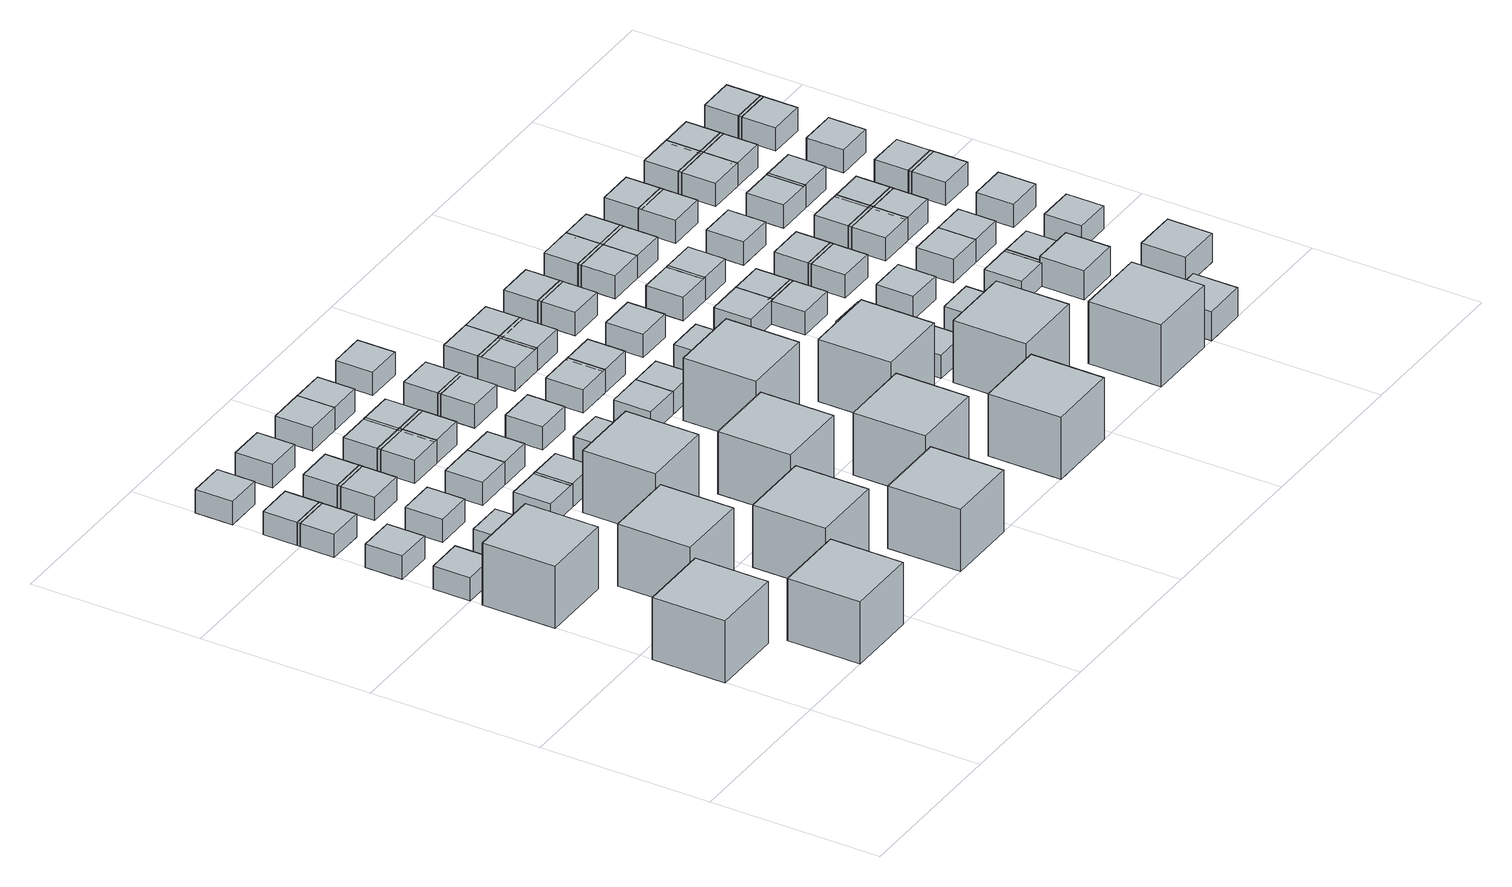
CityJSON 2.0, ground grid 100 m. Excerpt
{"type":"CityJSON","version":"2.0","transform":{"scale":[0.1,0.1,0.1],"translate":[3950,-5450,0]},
"CityObjects":{
"object1":{"type":"GenericCityObject","geometry":[{"type":"Solid","lod":"1","boundaries":[[[[0,1,2,3]],[[4,5,1,0]],[[5,6,2,1]],[[6,7,3,2]],[[7,4,0,3]],[[7,6,5,4]]]]}]},
"object2":{"type":"GenericCityObject","geometry":[{"type":"Solid","lod":"1","boundaries":[[[[8,9,10,11]],[[12,13,9,8]],[[13,14,10,9]],[[14,15,11,10]],[[15,12,8,11]],[[15,14,13,12]]]]}]},
"object3":{"type":"GenericCityObject","geometry":[{"type":"Solid","lod":"1","boundaries":[[[[16,17,18,19]],[[20,21,17,16]],[[21,22,18,17]],[[22,23,19,18]],[[23,20,16,19]],[[23,22,21,20]]]]}]},
"object4":{"type":"GenericCityObject","geometry":[{"type":"Solid","lod":"1","boundaries":[[[[24,25,26,27]],[[28,29,25,24]],[[29,30,26,25]],[[30,31,27,26]],[[31,28,24,27]],[[31,30,29,28]]]]}]},
"object5":{"type":"GenericCityObject","geometry":[{"type":"Solid","lod":"1","boundaries":[[[[32,33,34,35]],[[36,37,33,32]],[[37,38,34,33]],[[38,39,35,34]],[[39,36,32,35]],[[39,38,37,36]]]]}]},
"object6":{"type":"GenericCityObject","geometry":[{"type":"Solid","lod":"1","boundaries":[[[[40,41,42,43]],[[44,45,41,40]],[[45,46,42,41]],[[46,47,43,42]],[[47,44,40,43]],[[47,46,45,44]]]]}]},
"object7":{"type":"GenericCityObject","geometry":[{"type":"Solid","lod":"1","boundaries":[[[[48,49,50,51]],[[52,53,49,48]],[[53,54,50,49]],[[54,55,51,50]],[[55,52,48,51]],[[55,54,53,52]]]]}]},
"object8":{"type":"GenericCityObject","geometry":[{"type":"Solid","lod":"1","boundaries":[[[[56,57,58,59]],[[60,61,57,56]],[[61,62,58,57]],[[62,63,59,58]],[[63,60,56,59]],[[63,62,61,60]]]]}]},
"object9":{"type":"GenericCityObject","geometry":[{"type":"Solid","lod":"1","boundaries":[[[[64,65,66,67]],[[68,69,65,64]],[[69,70,66,65]],[[70,71,67,66]],[[71,68,64,67]],[[71,70,69,68]]]]}]},
"object10":{"type":"GenericCityObject","geometry":[{"type":"Solid","lod":"1","boundaries":[[[[72,73,74,75]],[[76,77,73,72]],[[77,78,74,73]],[[78,79,75,74]],[[79,76,72,75]],[[79,78,77,76]]]]}]},
"object11":{"type":"GenericCityObject","geometry":[{"type":"Solid","lod":"1","boundaries":[[[[80,81,82,83]],[[84,85,81,80]],[[85,86,82,81]],[[86,87,83,82]],[[87,84,80,83]],[[87,86,85,84]]]]}]},
"object12":{"type":"GenericCityObject","geometry":[{"type":"Solid","lod":"1","boundaries":[[[[88,89,90,91]],[[92,93,89,88]],[[93,94,90,89]],[[94,95,91,90]],[[95,92,88,91]],[[95,94,93,92]]]]}]},
"object13":{"type":"GenericCityObject","geometry":[{"type":"Solid","lod":"1","boundaries":[[[[96,97,98,99]],[[100,101,97,96]],[[101,102,98,97]],[[102,103,99,98]],[[103,100,96,99]],[[103,102,101,100]]]]}]},
"object14":{"type":"GenericCityObject","geometry":[{"type":"Solid","lod":"1","boundaries":[[[[104,105,106,107]],[[108,109,105,104]],[[109,110,106,105]],[[110,111,107,106]],[[111,108,104,107]],[[111,110,109,108]]]]}]},
"object15":{"type":"GenericCityObject","geometry":[{"type":"Solid","lod":"1","boundaries":[[[[112,113,114,115]],[[116,117,113,112]],[[117,118,114,113]],[[118,119,115,114]],[[119,116,112,115]],[[119,118,117,116]]]]}]},
"object16":{"type":"GenericCityObject","geometry":[{"type":"Solid","lod":"1","boundaries":[[[[120,121,122,123]],[[124,125,121,120]],[[125,126,122,121]],[[126,127,123,122]],[[127,124,120,123]],[[127,126,125,124]]]]}]},
"object17":{"type":"GenericCityObject","geometry":[{"type":"Solid","lod":"1","boundaries":[[[[128,129,130,131]],[[132,133,129,128]],[[133,134,130,129]],[[134,135,131,130]],[[135,132,128,131]],[[135,134,133,132]]]]}]},
"object18":{"type":"GenericCityObject","geometry":[{"type":"Solid","lod":"1","boundaries":[[[[136,137,138,139]],[[140,141,137,136]],[[141,142,138,137]],[[142,143,139,138]],[[143,140,136,139]],[[143,142,141,140]]]]}]},
"object19":{"type":"GenericCityObject","geometry":[{"type":"Solid","lod":"1","boundaries":[[[[144,145,146,147]],[[148,149,145,144]],[[149,150,146,145]],[[150,151,147,146]],[[151,148,144,147]],[[151,150,149,148]]]]}]},
"object20":{"type":"GenericCityObject","geometry":[{"type":"Solid","lod":"1","boundaries":[[[[152,153,154,155]],[[156,157,153,152]],[[157,158,154,153]],[[158,159,155,154]],[[159,156,152,155]],[[159,158,157,156]]]]}]},
"object21":{"type":"GenericCityObject","geometry":[{"type":"Solid","lod":"1","boundaries":[[[[160,161,162,163]],[[164,165,161,160]],[[165,166,162,161]],[[166,167,163,162]],[[167,164,160,163]],[[167,166,165,164]]]]}]},
"object22":{"type":"GenericCityObject","geometry":[{"type":"Solid","lod":"1","boundaries":[[[[168,169,170,171]],[[172,173,169,168]],[[173,174,170,169]],[[174,175,171,170]],[[175,172,168,171]],[[175,174,173,172]]]]}]},
"object23":{"type":"GenericCityObject","geometry":[{"type":"Solid","lod":"1","boundaries":[[[[176,177,178,179]],[[180,181,177,176]],[[181,182,178,177]],[[182,183,179,178]],[[183,180,176,179]],[[183,182,181,180]]]]}]},
"object24":{"type":"GenericCityObject","geometry":[{"type":"Solid","lod":"1","boundaries":[[[[184,185,186,187]],[[188,189,185,184]],[[189,190,186,185]],[[190,191,187,186]],[[191,188,184,187]],[[191,190,189,188]]]]}]},
"object25":{"type":"GenericCityObject","geometry":[{"type":"Solid","lod":"1","boundaries":[[[[192,193,194,195]],[[196,197,193,192]],[[197,198,194,193]],[[198,199,195,194]],[[199,196,192,195]],[[199,198,197,196]]]]}]},
"object26":{"type":"GenericCityObject","geometry":[{"type":"Solid","lod":"1","boundaries":[[[[200,201,202,203]],[[204,205,201,200]],[[205,206,202,201]],[[206,207,203,202]],[[207,204,200,203]],[[207,206,205,204]]]]}]},
"object27":{"type":"GenericCityObject","geometry":[{"type":"Solid","lod":"1","boundaries":[[[[208,209,210,211]],[[212,213,209,208]],[[213,214,210,209]],[[214,215,211,210]],[[215,212,208,211]],[[215,214,213,212]]]]}]},
"object28":{"type":"GenericCityObject","geometry":[{"type":"Solid","lod":"1","boundaries":[[[[216,217,218,219]],[[220,221,217,216]],[[221,222,218,217]],[[222,223,219,218]],[[223,220,216,219]],[[223,222,221,220]]]]}]},
"object29":{"type":"GenericCityObject","geometry":[{"type":"Solid","lod":"1","boundaries":[[[[224,225,226,227]],[[228,229,225,224]],[[229,230,226,225]],[[230,231,227,226]],[[231,228,224,227]],[[231,230,229,228]]]]}]},
"object30":{"type":"GenericCityObject","geometry":[{"type":"Solid","lod":"1","boundaries":[[[[232,233,234,235]],[[236,237,233,232]],[[237,238,234,233]],[[238,239,235,234]],[[239,236,232,235]],[[239,238,237,236]]]]}]},
"object31":{"type":"GenericCityObject","geometry":[{"type":"Solid","lod":"1","boundaries":[[[[240,241,242,243]],[[244,245,241,240]],[[245,246,242,241]],[[246,247,243,242]],[[247,244,240,243]],[[247,246,245,244]]]]}]},
"object32":{"type":"GenericCityObject","geometry":[{"type":"Solid","lod":"1","boundaries":[[[[248,249,250,251]],[[252,253,249,248]],[[253,254,250,249]],[[254,255,251,250]],[[255,252,248,251]],[[255,254,253,252]]]]}]},
"object33":{"type":"GenericCityObject","geometry":[{"type":"Solid","lod":"1","boundaries":[[[[256,257,258,259]],[[260,261,257,256]],[[261,262,258,257]],[[262,263,259,258]],[[263,260,256,259]],[[263,262,261,260]]]]}]},
"object34":{"type":"GenericCityObject","geometry":[{"type":"Solid","lod":"1","boundaries":[[[[264,265,266,267]],[[268,269,265,264]],[[269,270,266,265]],[[270,271,267,266]],[[271,268,264,267]],[[271,270,269,268]]]]}]},
"object35":{"type":"GenericCityObject","geometry":[{"type":"Solid","lod":"1","boundaries":[[[[272,273,274,275]],[[276,277,273,272]],[[277,278,274,273]],[[278,279,275,274]],[[279,276,272,275]],[[279,278,277,276]]]]}]},
"object36":{"type":"GenericCityObject","geometry":[{"type":"Solid","lod":"1","boundaries":[[[[280,281,282,283]],[[284,285,281,280]],[[285,286,282,281]],[[286,287,283,282]],[[287,284,280,283]],[[287,286,285,284]]]]}]},
"object37":{"type":"GenericCityObject","geometry":[{"type":"Solid","lod":"1","boundaries":[[[[288,289,290,291]],[[292,293,289,288]],[[293,294,290,289]],[[294,295,291,290]],[[295,292,288,291]],[[295,294,293,292]]]]}]},
"object38":{"type":"GenericCityObject","geometry":[{"type":"Solid","lod":"1","boundaries":[[[[296,297,298,299]],[[300,301,297,296]],[[301,302,298,297]],[[302,303,299,298]],[[303,300,296,299]],[[303,302,301,300]]]]}]},
"object39":{"type":"GenericCityObject","geometry":[{"type":"Solid","lod":"1","boundaries":[[[[304,305,306,307]],[[308,309,305,304]],[[309,310,306,305]],[[310,311,307,306]],[[311,308,304,307]],[[311,310,309,308]]]]}]},
"object40":{"type":"GenericCityObject","geometry":[{"type":"Solid","lod":"1","boundaries":[[[[312,313,314,315]],[[316,317,313,312]],[[317,318,314,313]],[[318,319,315,314]],[[319,316,312,315]],[[319,318,317,316]]]]}]},
"object41":{"type":"GenericCityObject","geometry":[{"type":"Solid","lod":"1","boundaries":[[[[320,321,322,323]],[[324,325,321,320]],[[325,326,322,321]],[[326,327,323,322]],[[327,324,320,323]],[[327,326,325,324]]]]}]},
"object42":{"type":"GenericCityObject","geometry":[{"type":"Solid","lod":"1","boundaries":[[[[328,329,330,331]],[[332,333,329,328]],[[333,334,330,329]],[[334,335,331,330]],[[335,332,328,331]],[[335,334,333,332]]]]}]},
"object43":{"type":"GenericCityObject","geometry":[{"type":"Solid","lod":"1","boundaries":[[[[336,337,338,339]],[[340,341,337,336]],[[341,342,338,337]],[[342,343,339,338]],[[343,340,336,339]],[[343,342,341,340]]]]}]},
"object44":{"type":"GenericCityObject","geometry":[{"type":"Solid","lod":"1","boundaries":[[[[344,345,346,347]],[[348,349,345,344]],[[349,350,346,345]],[[350,351,347,346]],[[351,348,344,347]],[[351,350,349,348]]]]}]},
"object45":{"type":"GenericCityObject","geometry":[{"type":"Solid","lod":"1","boundaries":[[[[352,353,354,355]],[[356,357,353,352]],[[357,358,354,353]],[[358,359,355,354]],[[359,356,352,355]],[[359,358,357,356]]]]}]},
"object46":{"type":"GenericCityObject","geometry":[{"type":"Solid","lod":"1","boundaries":[[[[360,361,362,363]],[[364,365,361,360]],[[365,366,362,361]],[[366,367,363,362]],[[367,364,360,363]],[[367,366,365,364]]]]}]},
"object47":{"type":"GenericCityObject","geometry":[{"type":"Solid","lod":"1","boundaries":[[[[368,369,370,371]],[[372,373,369,368]],[[373,374,370,369]],[[374,375,371,370]],[[375,372,368,371]],[[375,374,373,372]]]]}]},
"object48":{"type":"GenericCityObject","geometry":[{"type":"Solid","lod":"1","boundaries":[[[[376,377,378,379]],[[380,381,377,376]],[[381,382,378,377]],[[382,383,379,378]],[[383,380,376,379]],[[383,382,381,380]]]]}]},
"object49":{"type":"GenericCityObject","geometry":[{"type":"Solid","lod":"1","boundaries":[[[[384,385,386,387]],[[388,389,385,384]],[[389,390,386,385]],[[390,391,387,386]],[[391,388,384,387]],[[391,390,389,388]]]]}]},
"object50":{"type":"GenericCityObject","geometry":[{"type":"Solid","lod":"1","boundaries":[[[[392,393,394,395]],[[396,397,393,392]],[[397,398,394,393]],[[398,399,395,394]],[[399,396,392,395]],[[399,398,397,396]]]]}]},
"object51":{"type":"GenericCityObject","geometry":[{"type":"Solid","lod":"1","boundaries":[[[[400,401,402,403]],[[404,405,401,400]],[[405,406,402,401]],[[406,407,403,402]],[[407,404,400,403]],[[407,406,405,404]]]]}]},
"object52":{"type":"GenericCityObject","geometry":[{"type":"Solid","lod":"1","boundaries":[[[[408,409,410,411]],[[412,413,409,408]],[[413,414,410,409]],[[414,415,411,410]],[[415,412,408,411]],[[415,414,413,412]]]]}]},
"object53":{"type":"GenericCityObject","geometry":[{"type":"Solid","lod":"1","boundaries":[[[[416,417,418,419]],[[420,421,417,416]],[[421,422,418,417]],[[422,423,419,418]],[[423,420,416,419]],[[423,422,421,420]]]]}]},
"object54":{"type":"GenericCityObject","geometry":[{"type":"Solid","lod":"1","boundaries":[[[[424,425,426,427]],[[428,429,425,424]],[[429,430,426,425]],[[430,431,427,426]],[[431,428,424,427]],[[431,430,429,428]]]]}]},
"object55":{"type":"GenericCityObject","geometry":[{"type":"Solid","lod":"1","boundaries":[[[[432,433,434,435]],[[436,437,433,432]],[[437,438,434,433]],[[438,439,435,434]],[[439,436,432,435]],[[439,438,437,436]]]]}]},
"object56":{"type":"GenericCityObject","geometry":[{"type":"Solid","lod":"1","boundaries":[[[[440,441,442,443]],[[444,445,441,440]],[[445,446,442,441]],[[446,447,443,442]],[[447,444,440,443]],[[447,446,445,444]]]]}]},
"object57":{"type":"GenericCityObject","geometry":[{"type":"Solid","lod":"1","boundaries":[[[[448,449,450,451]],[[452,453,449,448]],[[453,454,450,449]],[[454,455,451,450]],[[455,452,448,451]],[[455,454,453,452]]]]}]},
"object58":{"type":"GenericCityObject","geometry":[{"type":"Solid","lod":"1","boundaries":[[[[456,457,458,459]],[[460,461,457,456]],[[461,462,458,457]],[[462,463,459,458]],[[463,460,456,459]],[[463,462,461,460]]]]}]},
"object59":{"type":"GenericCityObject","geometry":[{"type":"Solid","lod":"1","boundaries":[[[[464,465,466,467]],[[468,469,465,464]],[[469,470,466,465]],[[470,471,467,466]],[[471,468,464,467]],[[471,470,469,468]]]]}]},
"object60":{"type":"GenericCityObject","geometry":[{"type":"Solid","lod":"1","boundaries":[[[[472,473,474,475]],[[476,477,473,472]],[[477,478,474,473]],[[478,479,475,474]],[[479,476,472,475]],[[479,478,477,476]]]]}]},
"object61":{"type":"GenericCityObject","geometry":[{"type":"Solid","lod":"1","boundaries":[[[[480,481,482,483]],[[484,485,481,480]],[[485,486,482,481]],[[486,487,483,482]],[[487,484,480,483]],[[487,486,485,484]]]]}]},
"object62":{"type":"GenericCityObject","geometry":[{"type":"Solid","lod":"1","boundaries":[[[[488,489,490,491]],[[492,493,489,488]],[[493,494,490,489]],[[494,495,491,490]],[[495,492,488,491]],[[495,494,493,492]]]]}]},
"object63":{"type":"GenericCityObject","geometry":[{"type":"Solid","lod":"1","boundaries":[[[[496,497,498,499]],[[500,501,497,496]],[[501,502,498,497]],[[502,503,499,498]],[[503,500,496,499]],[[503,502,501,500]]]]}]},
"object64":{"type":"GenericCityObject","geometry":[{"type":"Solid","lod":"1","boundaries":[[[[504,505,506,507]],[[508,509,505,504]],[[509,510,506,505]],[[510,511,507,506]],[[511,508,504,507]],[[511,510,509,508]]]]}]},
"object65":{"type":"GenericCityObject","geometry":[{"type":"Solid","lod":"1","boundaries":[[[[512,513,514,515]],[[516,517,513,512]],[[517,518,514,513]],[[518,519,515,514]],[[519,516,512,515]],[[519,518,517,516]]]]}]},
"object66":{"type":"GenericCityObject","geometry":[{"type":"Solid","lod":"1","boundaries":[[[[520,521,522,523]],[[524,525,521,520]],[[525,526,522,521]],[[526,527,523,522]],[[527,524,520,523]],[[527,526,525,524]]]]}]},
"object67":{"type":"GenericCityObject","geometry":[{"type":"Solid","lod":"1","boundaries":[[[[528,529,530,531]],[[532,533,529,528]],[[533,534,530,529]],[[534,535,531,530]],[[535,532,528,531]],[[535,534,533,532]]]]}]},
"object68":{"type":"GenericCityObject","geometry":[{"type":"Solid","lod":"1","boundaries":[[[[536,537,538,539]],[[540,541,537,536]],[[541,542,538,537]],[[542,543,539,538]],[[543,540,536,539]],[[543,542,541,540]]]]}]},
"object69":{"type":"GenericCityObject","geometry":[{"type":"Solid","lod":"1","boundaries":[[[[544,545,546,547]],[[548,549,545,544]],[[549,550,546,545]],[[550,551,547,546]],[[551,548,544,547]],[[551,550,549,548]]]]}]},
"object70":{"type":"GenericCityObject","geometry":[{"type":"Solid","lod":"1","boundaries":[[[[552,553,554,555]],[[556,557,553,552]],[[557,558,554,553]],[[558,559,555,554]],[[559,556,552,555]],[[559,558,557,556]]]]}]},
"object71":{"type":"GenericCityObject","geometry":[{"type":"Solid","lod":"1","boundaries":[[[[560,561,562,563]],[[564,565,561,560]],[[565,566,562,561]],[[566,567,563,562]],[[567,564,560,563]],[[567,566,565,564]]]]}]},
"object72":{"type":"GenericCityObject","geometry":[{"type":"Solid","lod":"1","boundaries":[[[[568,569,570,571]],[[572,573,569,568]],[[573,574,570,569]],[[574,575,571,570]],[[575,572,568,571]],[[575,574,573,572]]]]}]},
"object73":{"type":"GenericCityObject","geometry":[{"type":"Solid","lod":"1","boundaries":[[[[576,577,578,579]],[[580,581,577,576]],[[581,582,578,577]],[[582,583,579,578]],[[583,580,576,579]],[[583,582,581,580]]]]}]},
"object74":{"type":"GenericCityObject","geometry":[{"type":"Solid","lod":"1","boundaries":[[[[584,585,586,587]],[[588,589,585,584]],[[589,590,586,585]],[[590,591,587,586]],[[591,588,584,587]],[[591,590,589,588]]]]}]},
"object75":{"type":"GenericCityObject","geometry":[{"type":"Solid","lod":"1","boundaries":[[[[592,593,594,595]],[[596,597,593,592]],[[597,598,594,593]],[[598,599,595,594]],[[599,596,592,595]],[[599,598,597,596]]]]}]},
"object76":{"type":"GenericCityObject","geometry":[{"type":"Solid","lod":"1","boundaries":[[[[600,601,602,603]],[[604,605,601,600]],[[605,606,602,601]],[[606,607,603,602]],[[607,604,600,603]],[[607,606,605,604]]]]}]},
"object77":{"type":"GenericCityObject","geometry":[{"type":"Solid","lod":"1","boundaries":[[[[608,609,610,611]],[[612,613,609,608]],[[613,614,610,609]],[[614,615,611,610]],[[615,612,608,611]],[[615,614,613,612]]]]}]},
"object78":{"type":"GenericCityObject","geometry":[{"type":"Solid","lod":"1","boundaries":[[[[616,617,618,619]],[[620,621,617,616]],[[621,622,618,617]],[[622,623,619,618]],[[623,620,616,619]],[[623,622,621,620]]]]}]},
"object79":{"type":"GenericCityObject","geometry":[{"type":"Solid","lod":"1","boundaries":[[[[624,625,626,627]],[[628,629,625,624]],[[629,630,626,625]],[[630,631,627,626]],[[631,628,624,627]],[[631,630,629,628]]]]}]},
"object80":{"type":"GenericCityObject","geometry":[{"type":"Solid","lod":"1","boundaries":[[[[632,633,634,635]],[[636,637,633,632]],[[637,638,634,633]],[[638,639,635,634]],[[639,636,632,635]],[[639,638,637,636]]]]}]},
"object81":{"type":"GenericCityObject","geometry":[{"type":"Solid","lod":"1","boundaries":[[[[640,641,642,643]],[[644,645,641,640]],[[645,646,642,641]],[[646,647,643,642]],[[647,644,640,643]],[[647,646,645,644]]]]}]},
"object82":{"type":"GenericCityObject","geometry":[{"type":"Solid","lod":"1","boundaries":[[[[648,649,650,651]],[[652,653,649,648]],[[653,654,650,649]],[[654,655,651,650]],[[655,652,648,651]],[[655,654,653,652]]]]}]},
"object83":{"type":"GenericCityObject","geometry":[{"type":"Solid","lod":"1","boundaries":[[[[656,657,658,659]],[[660,661,657,656]],[[661,662,658,657]],[[662,663,659,658]],[[663,660,656,659]],[[663,662,661,660]]]]}]},
"object84":{"type":"GenericCityObject","geometry":[{"type":"Solid","lod":"1","boundaries":[[[[664,665,666,667]],[[668,669,665,664]],[[669,670,666,665]],[[670,671,667,666]],[[671,668,664,667]],[[671,670,669,668]]]]}]},
"object85":{"type":"GenericCityObject","geometry":[{"type":"Solid","lod":"1","boundaries":[[[[672,673,674,675]],[[676,677,673,672]],[[677,678,674,673]],[[678,679,675,674]],[[679,676,672,675]],[[679,678,677,676]]]]}]},
"object86":{"type":"GenericCityObject","geometry":[{"type":"Solid","lod":"1","boundaries":[[[[680,681,682,683]],[[684,685,681,680]],[[685,686,682,681]],[[686,687,683,682]],[[687,684,680,683]],[[687,686,685,684]]]]}]},
"object87":{"type":"GenericCityObject","geometry":[{"type":"Solid","lod":"1","boundaries":[[[[688,689,690,691]],[[692,693,689,688]],[[693,694,690,689]],[[694,695,691,690]],[[695,692,688,691]],[[695,694,693,692]]]]}]},
"object88":{"type":"GenericCityObject","geometry":[{"type":"Solid","lod":"1","boundaries":[[[[696,697,698,699]],[[700,701,697,696]],[[701,702,698,697]],[[702,703,699,698]],[[703,700,696,699]],[[703,702,701,700]]]]}]},
"object89":{"type":"GenericCityObject","geometry":[{"type":"Solid","lod":"1","boundaries":[[[[704,705,706,707]],[[708,709,705,704]],[[709,710,706,705]],[[710,711,707,706]],[[711,708,704,707]],[[711,710,709,708]]]]}]},
"object90":{"type":"GenericCityObject","geometry":[{"type":"Solid","lod":"1","boundaries":[[[[712,713,714,715]],[[716,717,713,712]],[[717,718,714,713]],[[718,719,715,714]],[[719,716,712,715]],[[719,718,717,716]]]]}]},
"object91":{"type":"GenericCityObject","geometry":[{"type":"Solid","lod":"1","boundaries":[[[[720,721,722,723]],[[724,725,721,720]],[[725,726,722,721]],[[726,727,723,722]],[[727,724,720,723]],[[727,726,725,724]]]]}]},
"object92":{"type":"GenericCityObject","geometry":[{"type":"Solid","lod":"1","boundaries":[[[[728,729,730,731]],[[732,733,729,728]],[[733,734,730,729]],[[734,735,731,730]],[[735,732,728,731]],[[735,734,733,732]]]]}]},
"object93":{"type":"GenericCityObject","geometry":[{"type":"Solid","lod":"1","boundaries":[[[[736,737,738,739]],[[740,741,737,736]],[[741,742,738,737]],[[742,743,739,738]],[[743,740,736,739]],[[743,742,741,740]]]]}]}
},
"vertices":[
[0,500,0],[429,500,0],[429,929,0],[0,929,0],[0,500,375],[429,500,375],[429,929,375],[0,929,375],
[0,1500,0],[429,1500,0],[429,1929,0],[0,1929,0],[0,1500,375],[429,1500,375],[429,1929,375],[0,1929,375],
[0,2000,0],[220,2000,0],[220,2220,0],[0,2220,0],[0,2000,140],[220,2000,140],[220,2220,140],[0,2220,140],
[500,0,0],[929,0,0],[929,429,0],[500,429,0],[500,0,375],[929,0,375],[929,429,375],[500,429,375],
[0,2400,0],[220,2400,0],[220,2620,0],[0,2620,0],[0,2400,140],[220,2400,140],[220,2620,140],[0,2620,140],
[0,2800,0],[220,2800,0],[220,3020,0],[0,3020,0],[0,2800,140],[220,2800,140],[220,3020,140],[0,3020,140],
[0,3000,0],[220,3000,0],[220,3220,0],[0,3220,0],[0,3000,140],[220,3000,140],[220,3220,140],[0,3220,140],
[500,1000,0],[929,1000,0],[929,1429,0],[500,1429,0],[500,1000,375],[929,1000,375],[929,1429,375],[500,1429,375],
[400,2000,0],[620,2000,0],[620,2220,0],[400,2220,0],[400,2000,140],[620,2000,140],[620,2220,140],[400,2220,140],
[0,3400,0],[220,3400,0],[220,3620,0],[0,3620,0],[0,3400,140],[220,3400,140],[220,3620,140],[0,3620,140],
[400,2400,0],[620,2400,0],[620,2620,0],[400,2620,0],[400,2400,140],[620,2400,140],[620,2620,140],[400,2620,140],
[400,2800,0],[620,2800,0],[620,3020,0],[400,3020,0],[400,2800,140],[620,2800,140],[620,3020,140],[400,3020,140],
[1000,500,0],[1429,500,0],[1429,929,0],[1000,929,0],[1000,500,375],[1429,500,375],[1429,929,375],[1000,929,375],
[400,3000,0],[620,3000,0],[620,3220,0],[400,3220,0],[400,3000,140],[620,3000,140],[620,3220,140],[400,3220,140],
[800,2000,0],[1020,2000,0],[1020,2220,0],[800,2220,0],[800,2000,140],[1020,2000,140],[1020,2220,140],[800,2220,140],
[400,3400,0],[620,3400,0],[620,3620,0],[400,3620,0],[400,3400,140],[620,3400,140],[620,3620,140],[400,3620,140],
[800,2400,0],[1020,2400,0],[1020,2620,0],[800,2620,0],[800,2400,140],[1020,2400,140],[1020,2620,140],[800,2620,140],
[1000,1500,0],[1429,1500,0],[1429,1929,0],[1000,1929,0],[1000,1500,375],[1429,1500,375],[1429,1929,375],[1000,1929,375],
[1000,2000,0],[1220,2000,0],[1220,2220,0],[1000,2220,0],[1000,2000,140],[1220,2000,140],[1220,2220,140],[1000,2220,140],
[1500,0,0],[1929,0,0],[1929,429,0],[1500,429,0],[1500,0,375],[1929,0,375],[1929,429,375],[1500,429,375],
[800,2800,0],[1020,2800,0],[1020,3020,0],[800,3020,0],[800,2800,140],[1020,2800,140],[1020,3020,140],[800,3020,140],
[800,3000,0],[1020,3000,0],[1020,3220,0],[800,3220,0],[800,3000,140],[1020,3000,140],[1020,3220,140],[800,3220,140],
[1000,2400,0],[1220,2400,0],[1220,2620,0],[1000,2620,0],[1000,2400,140],[1220,2400,140],[1220,2620,140],[1000,2620,140],
[800,3400,0],[1020,3400,0],[1020,3620,0],[800,3620,0],[800,3400,140],[1020,3400,140],[1020,3620,140],[800,3620,140],
[1000,2800,0],[1220,2800,0],[1220,3020,0],[1000,3020,0],[1000,2800,140],[1220,2800,140],[1220,3020,140],[1000,3020,140],
[1000,3000,0],[1220,3000,0],[1220,3220,0],[1000,3220,0],[1000,3000,140],[1220,3000,140],[1220,3220,140],[1000,3220,140],
[1500,1000,0],[1929,1000,0],[1929,1429,0],[1500,1429,0],[1500,1000,375],[1929,1000,375],[1929,1429,375],[1500,1429,375],
[1400,2000,0],[1620,2000,0],[1620,2220,0],[1400,2220,0],[1400,2000,140],[1620,2000,140],[1620,2220,140],[1400,2220,140],
[1000,3400,0],[1220,3400,0],[1220,3620,0],[1000,3620,0],[1000,3400,140],[1220,3400,140],[1220,3620,140],[1000,3620,140],
[1400,2400,0],[1620,2400,0],[1620,2620,0],[1400,2620,0],[1400,2400,140],[1620,2400,140],[1620,2620,140],[1400,2620,140],
[1400,2800,0],[1620,2800,0],[1620,3020,0],[1400,3020,0],[1400,2800,140],[1620,2800,140],[1620,3020,140],[1400,3020,140],
[2000,500,0],[2429,500,0],[2429,929,0],[2000,929,0],[2000,500,375],[2429,500,375],[2429,929,375],[2000,929,375],
[1400,3000,0],[1620,3000,0],[1620,3220,0],[1400,3220,0],[1400,3000,140],[1620,3000,140],[1620,3220,140],[1400,3220,140],
[1800,2000,0],[2020,2000,0],[2020,2220,0],[1800,2220,0],[1800,2000,140],[2020,2000,140],[2020,2220,140],[1800,2220,140],
[1400,3400,0],[1620,3400,0],[1620,3620,0],[1400,3620,0],[1400,3400,140],[1620,3400,140],[1620,3620,140],[1400,3620,140],
[1800,2400,0],[2020,2400,0],[2020,2620,0],[1800,2620,0],[1800,2400,140],[2020,2400,140],[2020,2620,140],[1800,2620,140],
[2000,1500,0],[2429,1500,0],[2429,1929,0],[2000,1929,0],[2000,1500,375],[2429,1500,375],[2429,1929,375],[2000,1929,375],
[2000,2000,0],[2220,2000,0],[2220,2220,0],[2000,2220,0],[2000,2000,140],[2220,2000,140],[2220,2220,140],[2000,2220,140],
[2500,0,0],[2929,0,0],[2929,429,0],[2500,429,0],[2500,0,375],[2929,0,375],[2929,429,375],[2500,429,375],
[1800,2800,0],[2020,2800,0],[2020,3020,0],[1800,3020,0],[1800,2800,140],[2020,2800,140],[2020,3020,140],[1800,3020,140],
[1800,3000,0],[2020,3000,0],[2020,3220,0],[1800,3220,0],[1800,3000,140],[2020,3000,140],[2020,3220,140],[1800,3220,140],
[2000,2400,0],[2220,2400,0],[2220,2620,0],[2000,2620,0],[2000,2400,140],[2220,2400,140],[2220,2620,140],[2000,2620,140],
[2000,2800,0],[2220,2800,0],[2220,3020,0],[2000,3020,0],[2000,2800,140],[2220,2800,140],[2220,3020,140],[2000,3020,140],
[2000,3000,0],[2220,3000,0],[2220,3220,0],[2000,3220,0],[2000,3000,140],[2220,3000,140],[2220,3220,140],[2000,3220,140],
[2500,1000,0],[2929,1000,0],[2929,1429,0],[2500,1429,0],[2500,1000,375],[2929,1000,375],[2929,1429,375],[2500,1429,375],
[2400,2000,0],[2620,2000,0],[2620,2220,0],[2400,2220,0],[2400,2000,140],[2620,2000,140],[2620,2220,140],[2400,2220,140],
[2400,2400,0],[2620,2400,0],[2620,2620,0],[2400,2620,0],[2400,2400,140],[2620,2400,140],[2620,2620,140],[2400,2620,140],
[2400,2800,0],[2620,2800,0],[2620,3020,0],[2400,3020,0],[2400,2800,140],[2620,2800,140],[2620,3020,140],[2400,3020,140],
[3000,500,0],[3429,500,0],[3429,929,0],[3000,929,0],[3000,500,375],[3429,500,375],[3429,929,375],[3000,929,375],
[3000,1000,0],[3220,1000,0],[3220,1220,0],[3000,1220,0],[3000,1000,140],[3220,1000,140],[3220,1220,140],[3000,1220,140],
[2400,3000,0],[2620,3000,0],[2620,3220,0],[2400,3220,0],[2400,3000,140],[2620,3000,140],[2620,3220,140],[2400,3220,140],
[2800,2000,0],[3020,2000,0],[3020,2220,0],[2800,2220,0],[2800,2000,140],[3020,2000,140],[3020,2220,140],[2800,2220,140],
[3000,1400,0],[3220,1400,0],[3220,1620,0],[3000,1620,0],[3000,1400,140],[3220,1400,140],[3220,1620,140],[3000,1620,140],
[2800,2400,0],[3020,2400,0],[3020,2620,0],[2800,2620,0],[2800,2400,140],[3020,2400,140],[3020,2620,140],[2800,2620,140],
[3000,1800,0],[3220,1800,0],[3220,2020,0],[3000,2020,0],[3000,1800,140],[3220,1800,140],[3220,2020,140],[3000,2020,140],
[3000,2000,0],[3220,2000,0],[3220,2220,0],[3000,2220,0],[3000,2000,140],[3220,2000,140],[3220,2220,140],[3000,2220,140],
[3500,0,0],[3929,0,0],[3929,429,0],[3500,429,0],[3500,0,375],[3929,0,375],[3929,429,375],[3500,429,375],
[2800,2800,0],[3020,2800,0],[3020,3020,0],[2800,3020,0],[2800,2800,140],[3020,2800,140],[3020,3020,140],[2800,3020,140],
[3400,1000,0],[3620,1000,0],[3620,1220,0],[3400,1220,0],[3400,1000,140],[3620,1000,140],[3620,1220,140],[3400,1220,140],
[2800,3000,0],[3020,3000,0],[3020,3220,0],[2800,3220,0],[2800,3000,140],[3020,3000,140],[3020,3220,140],[2800,3220,140],
[3000,2400,0],[3220,2400,0],[3220,2620,0],[3000,2620,0],[3000,2400,140],[3220,2400,140],[3220,2620,140],[3000,2620,140],
[3400,1400,0],[3620,1400,0],[3620,1620,0],[3400,1620,0],[3400,1400,140],[3620,1400,140],[3620,1620,140],[3400,1620,140],
[3000,2800,0],[3220,2800,0],[3220,3020,0],[3000,3020,0],[3000,2800,140],[3220,2800,140],[3220,3020,140],[3000,3020,140],
[3000,3000,0],[3220,3000,0],[3220,3220,0],[3000,3220,0],[3000,3000,140],[3220,3000,140],[3220,3220,140],[3000,3220,140],
[3400,1800,0],[3620,1800,0],[3620,2020,0],[3400,2020,0],[3400,1800,140],[3620,1800,140],[3620,2020,140],[3400,2020,140],
[3400,2000,0],[3620,2000,0],[3620,2220,0],[3400,2220,0],[3400,2000,140],[3620,2000,140],[3620,2220,140],[3400,2220,140],
[4000,0,0],[4262,0,0],[4262,262,0],[4000,262,0],[4000,0,175],[4262,0,175],[4262,262,175],[4000,262,175],
[3800,1000,0],[4020,1000,0],[4020,1220,0],[3800,1220,0],[3800,1000,140],[4020,1000,140],[4020,1220,140],[3800,1220,140],
[3400,2400,0],[3620,2400,0],[3620,2620,0],[3400,2620,0],[3400,2400,140],[3620,2400,140],[3620,2620,140],[3400,2620,140],
[3800,1400,0],[4020,1400,0],[4020,1620,0],[3800,1620,0],[3800,1400,140],[4020,1400,140],[4020,1620,140],[3800,1620,140],
[3400,2800,0],[3620,2800,0],[3620,3020,0],[3400,3020,0],[3400,2800,140],[3620,2800,140],[3620,3020,140],[3400,3020,140],
[4000,750,0],[4262,750,0],[4262,1012,0],[4000,1012,0],[4000,750,175],[4262,750,175],[4262,1012,175],[4000,1012,175],
[4000,1000,0],[4220,1000,0],[4220,1220,0],[4000,1220,0],[4000,1000,140],[4220,1000,140],[4220,1220,140],[4000,1220,140],
[3400,3000,0],[3620,3000,0],[3620,3220,0],[3400,3220,0],[3400,3000,140],[3620,3000,140],[3620,3220,140],[3400,3220,140],
[3800,1800,0],[4020,1800,0],[4020,2020,0],[3800,2020,0],[3800,1800,140],[4020,1800,140],[4020,2020,140],[3800,2020,140],
[3800,2000,0],[4020,2000,0],[4020,2220,0],[3800,2220,0],[3800,2000,140],[4020,2000,140],[4020,2220,140],[3800,2220,140],
[4000,1400,0],[4220,1400,0],[4220,1620,0],[4000,1620,0],[4000,1400,140],[4220,1400,140],[4220,1620,140],[4000,1620,140],
[4370,370,0],[4632,370,0],[4632,632,0],[4370,632,0],[4370,370,175],[4632,370,175],[4632,632,175],[4370,632,175],
[3800,2400,0],[4020,2400,0],[4020,2620,0],[3800,2620,0],[3800,2400,140],[4020,2400,140],[4020,2620,140],[3800,2620,140],
[4000,1800,0],[4220,1800,0],[4220,2020,0],[4000,2020,0],[4000,1800,140],[4220,1800,140],[4220,2020,140],[4000,2020,140],
[4000,2000,0],[4220,2000,0],[4220,2220,0],[4000,2220,0],[4000,2000,140],[4220,2000,140],[4220,2220,140],[4000,2220,140],
[3800,2800,0],[4020,2800,0],[4020,3020,0],[3800,3020,0],[3800,2800,140],[4020,2800,140],[4020,3020,140],[3800,3020,140],
[4400,1000,0],[4620,1000,0],[4620,1220,0],[4400,1220,0],[4400,1000,140],[4620,1000,140],[4620,1220,140],[4400,1220,140],
[3800,3000,0],[4020,3000,0],[4020,3220,0],[3800,3220,0],[3800,3000,140],[4020,3000,140],[4020,3220,140],[3800,3220,140],
[4000,2400,0],[4220,2400,0],[4220,2620,0],[4000,2620,0],[4000,2400,140],[4220,2400,140],[4220,2620,140],[4000,2620,140],
[4400,1400,0],[4620,1400,0],[4620,1620,0],[4400,1620,0],[4400,1400,140],[4620,1400,140],[4620,1620,140],[4400,1620,140],
[4000,2800,0],[4220,2800,0],[4220,3020,0],[4000,3020,0],[4000,2800,140],[4220,2800,140],[4220,3020,140],[4000,3020,140],
[4000,3000,0],[4220,3000,0],[4220,3220,0],[4000,3220,0],[4000,3000,140],[4220,3000,140],[4220,3220,140],[4000,3220,140],
[4400,1800,0],[4620,1800,0],[4620,2020,0],[4400,2020,0],[4400,1800,140],[4620,1800,140],[4620,2020,140],[4400,2020,140],
[4400,2000,0],[4620,2000,0],[4620,2220,0],[4400,2220,0],[4400,2000,140],[4620,2000,140],[4620,2220,140],[4400,2220,140],
[4400,2400,0],[4620,2400,0],[4620,2620,0],[4400,2620,0],[4400,2400,140],[4620,2400,140],[4620,2620,140],[4400,2620,140],
[4400,2800,0],[4620,2800,0],[4620,3020,0],[4400,3020,0],[4400,2800,140],[4620,2800,140],[4620,3020,140],[4400,3020,140],
[4400,3000,0],[4620,3000,0],[4620,3220,0],[4400,3220,0],[4400,3000,140],[4620,3000,140],[4620,3220,140],[4400,3220,140]
]}
